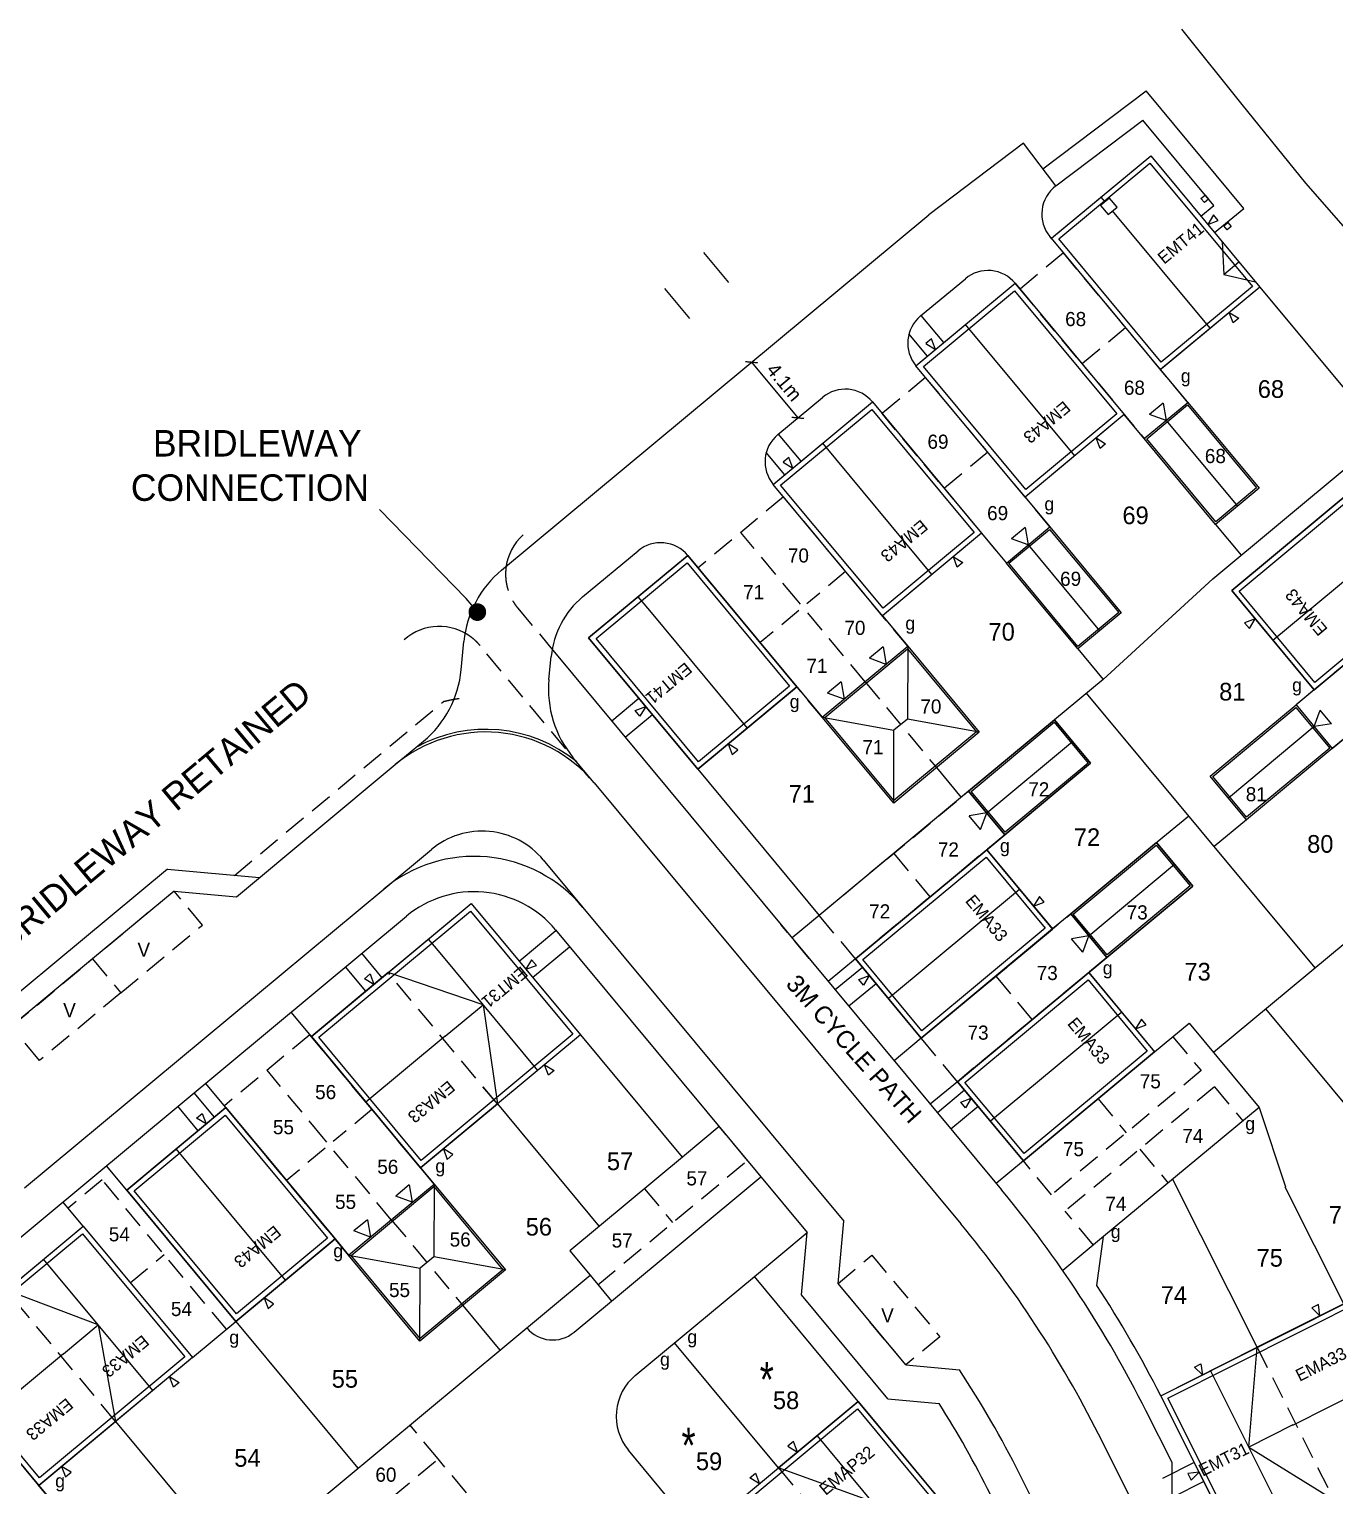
# Model space of a CAD drawing. Header units: millimetres. Extents: x 417385519 to 419804394, y 187233028 to 187812599.
# Drawn here: x 419588950 to 419662866, y 187616652 to 187699106 of the extents above; entities that cross this region are included whole.
import ezdxf
from ezdxf.enums import TextEntityAlignment as Align

# ---------------------------------------------------------------- set-up
doc = ezdxf.new("R2010")
doc.units = ezdxf.units.MM
doc.header["$LTSCALE"] = 100
doc.linetypes.add('DASHED', pattern=[19.05, 12.7, -6.35])
for name, color, linetype in [('0 Porch Detail', 7, 'Continuous'), ('CB-E-CHANNEL', 3, 'Continuous'), ('CB-E-FOOTPATH', 1, 'Continuous'), ('CB-E-VERGE', 6, 'DASHED'), ('CB-H-CHIMNEY', 1, 'Continuous'), ('CB-H-DOORFRONT', 1, 'Continuous'), ('CB-H-DOORREAR', 4, 'Continuous'), ('CB-H-EXTWALL', 3, 'Continuous'), ('CB-H-EXTWALL2', 7, 'Continuous'), ('CB-H-GARAGE-DOOR', 4, 'Continuous'), ('CB-H-PARTY CENTRE', 1, 'DASHED'), ('CB-H-ROOF', 1, 'Continuous'), ('CB-P-AFFORDABLE', 10, 'Continuous'), ('CB-P-DIMENSION', 4, 'Continuous'), ('CB-P-DRIVE', 7, 'Continuous'), ('CB-P-FENCE', 2, 'Continuous'), ('CB-P-FOOTPATH', 1, 'Continuous'), ('CB-P-GATES', 6, 'Continuous'), ('CB-P-HOUSE-REF', 7, 'Continuous'), ('CB-P-MULTILEADER', 7, 'Continuous'), ('CB-P-PARKING', 1, 'DASHED'), ('CB-P-PARKING-NO', 1, 'Continuous'), ('CB-P-PLOT-NO', 4, 'Continuous'), ('H-House-Outline', 7, 'Continuous')]:
    doc.layers.add(name, color=color, linetype=linetype)
doc.styles.add('CB-P-HOUSE-REF', font='')
doc.styles.add('Cooper Baillie', font='')
doc.styles.add('SIMON COOPER SWISS LIGHT CONDENSED', font='')
doc.styles.get('CB-P-HOUSE-REF').set_extended_font_data('Gill Sans')
doc.styles.get('Cooper Baillie').set_extended_font_data('Gill Sans')
doc.styles.get('SIMON COOPER SWISS LIGHT CONDENSED').set_extended_font_data('Swis721 LtCn BT')
doc.dimstyles.new('CB Dimensions', dxfattribs={"dimtxt": 800, "dimasz": 500, "dimexe": 1.25, "dimexo": 0.625, "dimgap": 300, "dimtad": 1, "dimdec": 1, "dimlfac": 0.001, "dimdsep": 46, "dimtxsty": 'Cooper Baillie', "dimblk": 'ARCHTICK', "dimcen": 0, "dimse1": 1, "dimse2": 1, "dimclrd": 256, "dimclre": 256, "dimclrt": 256, "dimadec": 0, "dimazin": 0, "dimtfac": 1, "dimtdec": 1, "dimtmove": 0, "dimatfit": 3, "dimldrblk": 'ARCHTICK', "dimfxl": 1, "dimlwd": -1, "dimarcsym": 0})

# ---------------------------------------------------------------- blocks, each defined once
blk = doc.blocks.new('*U265')
at = {"layer": 'CB-H-EXTWALL2'}
for p, q in [((0, 7817), (6290, 7817)), ((0, 1500), (0, 7817)), ((6290, 7817), (6290, 1500)), ((6290, 1500), (0, 1500))]:
    blk.add_line(p, q, dxfattribs=at)
at = {"layer": 'CB-H-GARAGE-DOOR'}
for p, q in [((1102, 634), (1602, 1500)), ((1602, 1500), (2102, 634)), ((4188, 634), (4688, 1500)), ((4688, 1500), (5187, 634)), ((1102, 634), (2102, 634)), ((4188, 634), (5187, 634))]:
    blk.add_line(p, q, dxfattribs=at)
at = {"layer": 'CB-H-ROOF'}
for p, q in [((0, 7817), (2650, 4658)), ((6290, 7817), (3640, 4658)), ((0, 1500), (2650, 4658)), ((2650, 4658), (3640, 4658)), ((6290, 1500), (3640, 4658))]:
    blk.add_line(p, q, dxfattribs=at)
at = {"layer": 'CB-P-PARKING'}
for p, q in [((3145, 1500), (3145, 7817)), ((0, 1500), (0, -4500)), ((3145, 1500), (3145, -4500)), ((6290, 1500), (6290, -4500)), ((0, -4000), (2852, -4000)), ((3438, -4000), (6290, -4000)), ((0, -4500), (0, -9500)), ((3145, -4500), (3145, -9500)), ((6290, -4500), (6290, -9500)), ((0, -9500), (6290, -9500))]:
    blk.add_line(p, q, dxfattribs=at)
blk = doc.blocks.new('_ArchTick')
at = {"color": 0, "linetype": 'ByBlock', "const_width": 0.15}
blk.add_lwpolyline([(-0.5, -0.5), (0.5, 0.5)], dxfattribs=at)
blk = doc.blocks.new('*D17')
at = {"layer": 'CB-P-DIMENSION', "transparency": 16777216}
blk.add_line((419629849, 187680253), (419632470, 187677101), dxfattribs=at)
at = {"layer": 'DEFPOINTS', "color": 0, "transparency": 16777216}
for p in [(419629849, 187680253), (419632470, 187677101), (419632470, 187677101)]:
    blk.add_point(p, dxfattribs=at)
at = {"layer": 'CB-P-DIMENSION', "transparency": 16777216, "xscale": 500, "yscale": 500, "zscale": 500}
for p, rotation in [((419629849, 187680253), 129.7425147593667), ((419632470, 187677101), 309.7425147593667)]:
    blk.add_blockref('_ArchTick', p, dxfattribs=dict(at, rotation=rotation))
at = {"layer": 'CB-P-DIMENSION', "transparency": 16777216, "insert": (419631704, 187679130), "char_height": 800, "attachment_point": 5, "rotation": 309.74251, "style": 'Cooper Baillie'}
blk.add_mtext('4.1m', dxfattribs=at)
blk = doc.blocks.new('*U257')
at = {"layer": 'CB-H-EXTWALL2'}
for p, q in [((0, 7817), (3204, 7817)), ((0, 1500), (0, 7817)), ((3204, 7817), (3204, 1500)), ((3204, 1500), (0, 1500))]:
    blk.add_line(p, q, dxfattribs=at)
at = {"layer": 'CB-H-GARAGE-DOOR'}
for p, q in [((1102, 634), (1602, 1500)), ((1602, 1500), (2102, 634)), ((1102, 634), (2102, 634))]:
    blk.add_line(p, q, dxfattribs=at)
at = {"layer": 'CB-H-ROOF'}
blk.add_line((1602, 1500), (1602, 7817), dxfattribs=at)
at = {"layer": 'CB-P-PARKING'}
for p, q in [((0, 1500), (0, -4500)), ((3204, -4500), (3204, 1500)), ((0, -4000), (3204, -4000)), ((0, -4500), (0, -9500)), ((3204, -4500), (3204, -9500)), ((0, -9500), (3204, -9500))]:
    blk.add_line(p, q, dxfattribs=at)
blk = doc.blocks.new('_Dot')
at = {"color": 0, "linetype": 'ByBlock', "lineweight": -2}
blk.add_line((-0.5, 0), (-1, 0), dxfattribs=at)
at = {"color": 0, "linetype": 'ByBlock', "const_width": 0.5}
blk.add_lwpolyline([(-0.25, 0, 1), (0.25, 0, 1)], format="xyb", close=True, dxfattribs=at)
blk = doc.blocks.new('*U238')
at = {"layer": 'CB-H-DOORFRONT', "flags": 128}
blk.add_lwpolyline([(7903, 5262), (7903, 4847), (7303, 5055)], close=True, dxfattribs=at)
at = {"layer": 'CB-H-DOORREAR', "flags": 128}
blk.add_lwpolyline([(5264, 10265), (4848, 10265), (5056, 9665)], close=True, dxfattribs=at)
at = {"layer": 'CB-H-EXTWALL'}
for points in [[(176, 9665), (0, 9665), (0, 0), (176, 0)], [(176, 0), (7303, 0), (7303, 9665), (176, 9665)]]:
    blk.add_lwpolyline(points, dxfattribs=at)
at = {"layer": 'CB-H-ROOF'}
for p, q in [((3652, 9665), (3652, 1018)), ((3652, 1018), (3652, 352)), ((3652, 352), (3652, 0))]:
    blk.add_line(p, q, dxfattribs=at)
at = {"layer": 'CB-P-HOUSE-REF', "style": 'CB-P-HOUSE-REF'}
blk.add_attdef('EMT41', text='', height=700, dxfattribs=at).set_placement((5452, 4884), align=Align.MIDDLE_CENTER)
blk = doc.blocks.new('*U239')
at = {"layer": '0 Porch Detail'}
for points in [[(8248, 5689), (8248, 5989), (7948, 5989), (7948, 5689)], [(8248, 3676), (8248, 3976), (7948, 3976), (7948, 3676)]]:
    blk.add_lwpolyline(points, close=True, dxfattribs=at)
at = {"layer": 'CB-H-CHIMNEY'}
blk.add_lwpolyline([(3319, 1018), (3984, 1018), (3984, 352), (3319, 352)], close=True, dxfattribs=at)
at = {"layer": 'CB-H-DOORFRONT', "flags": 128}
blk.add_lwpolyline([(7903, 5262), (7903, 4847), (7303, 5055)], close=True, dxfattribs=at)
at = {"layer": 'CB-H-DOORREAR', "flags": 128}
blk.add_lwpolyline([(5264, 10265), (4848, 10265), (5056, 9665)], close=True, dxfattribs=at)
at = {"layer": 'CB-H-EXTWALL'}
for points in [[(176, 9665), (0, 9665), (0, 0), (176, 0)], [(176, 0), (7303, 0), (7303, 9665), (176, 9665)]]:
    blk.add_lwpolyline(points, dxfattribs=at)
at = {"layer": 'CB-H-ROOF'}
for p, q in [((3652, 9665), (3652, 1018)), ((6187, 7808, 0), (7303, 9273)), ((7303, 6342), (6187, 7808, 0)), ((6187, 7808, 0), (7303, 7808)), ((3652, 352), (3652, 0))]:
    blk.add_line(p, q, dxfattribs=at)
at = {"layer": 'CB-P-HOUSE-REF', "style": 'CB-P-HOUSE-REF'}
blk.add_attdef('EMT41', text='', height=700, dxfattribs=at).set_placement((5452, 4884), align=Align.MIDDLE_CENTER)
blk = doc.blocks.new('*U200')
at = {"layer": 'CB-H-DOORFRONT', "flags": 128}
blk.add_lwpolyline([(1431, -600), (1015, -600), (1223, 0)], close=True, dxfattribs=at)
at = {"layer": 'CB-H-DOORREAR', "flags": 128}
blk.add_lwpolyline([(4359, 10265), (3943, 10265), (4151, 9665)], close=True, dxfattribs=at)
at = {"layer": 'CB-H-EXTWALL'}
for points in [[(176, 9665), (0, 9665), (0, 0), (176, 0)], [(5658, 9665), (176, 9665)], [(5658, 0), (5834, 0), (5834, 9665), (5658, 9665)], [(176, 0), (5658, 0)]]:
    blk.add_lwpolyline(points, dxfattribs=at)
at = {"layer": 'CB-H-ROOF'}
blk.add_line((2917, 9665), (2917, 0), dxfattribs=at)
at = {"layer": 'CB-P-HOUSE-REF', "style": 'CB-P-HOUSE-REF'}
blk.add_attdef('EMA33', text='', height=700, dxfattribs=at).set_placement((2972, 7192), align=Align.MIDDLE_CENTER)
blk = doc.blocks.new('*U213')
at = {"layer": 'CB-H-DOORFRONT', "flags": 128}
blk.add_lwpolyline([(1429, -600), (1013, -600), (1221, 0)], close=True, dxfattribs=at)
at = {"layer": 'CB-H-DOORREAR', "flags": 128}
blk.add_lwpolyline([(1782, 10265), (1367, 10265), (1574, 9665)], close=True, dxfattribs=at)
at = {"layer": 'CB-H-EXTWALL'}
for points in [[(5882, 9665), (176, 9665)], [(5882, 0), (6058, 0), (6058, 9665), (5882, 9665)], [(176, 0), (5882, 0)]]:
    blk.add_lwpolyline(points, dxfattribs=at)
at = {"layer": 'CB-H-PARTY CENTRE'}
blk.add_line((176, 9665), (176, 0), dxfattribs=at)
at = {"layer": 'CB-H-ROOF'}
blk.add_line((3029, 9665), (3029, 0), dxfattribs=at)
at = {"layer": 'CB-P-HOUSE-REF', "color": 1, "style": 'CB-P-HOUSE-REF'}
blk.add_attdef('EMAP32', text='', height=700, dxfattribs=at).set_placement((3066, 7077), align=Align.MIDDLE_CENTER)
blk = doc.blocks.new('*U198')
at = {"layer": 'CB-H-DOORFRONT', "flags": 128}
blk.add_lwpolyline([(1431, -600), (1015, -600), (1223, 0)], close=True, dxfattribs=at)
at = {"layer": 'CB-H-DOORREAR', "flags": 128}
blk.add_lwpolyline([(4359, 10265), (3943, 10265), (4151, 9665)], close=True, dxfattribs=at)
at = {"layer": 'CB-H-EXTWALL'}
for points in [[(5658, 9665), (176, 9665)], [(176, 0), (5658, 0)]]:
    blk.add_lwpolyline(points, dxfattribs=at)
at = {"layer": 'CB-H-PARTY CENTRE'}
for p, q in [((176, 9665), (176, 0)), ((5658, 9665), (5658, 0))]:
    blk.add_line(p, q, dxfattribs=at)
at = {"layer": 'CB-H-ROOF'}
blk.add_line((0, 4832), (5834, 4832), dxfattribs=at)
at = {"layer": 'CB-P-HOUSE-REF', "style": 'CB-P-HOUSE-REF'}
blk.add_attdef('EMA33', text='', height=700, dxfattribs=at).set_placement((2972, 7192), align=Align.MIDDLE_CENTER)
blk = doc.blocks.new('*U249')
at = {"layer": 'CB-H-DOORFRONT', "flags": 128}
blk.add_lwpolyline([(600, 5044), (600, 4628), (0, 4836)], close=True, dxfattribs=at)
at = {"layer": 'CB-H-DOORREAR', "flags": 128}
blk.add_lwpolyline([(-2431, 10265), (-2847, 10265), (-2639, 9665)], close=True, dxfattribs=at)
at = {"layer": 'CB-H-EXTWALL'}
blk.add_lwpolyline([(-6114, 0), (0, 0), (0, 9665), (-6114, 9665)], dxfattribs=at)
at = {"layer": 'CB-H-PARTY CENTRE'}
blk.add_line((-6114, 9665), (-6114, 0), dxfattribs=at)
at = {"layer": 'CB-H-ROOF'}
for p, q in [((-3145, 9665), (-3145, 1018)), ((-3145, 1018), (-3145, 352)), ((-3145, 352), (-3145, 0))]:
    blk.add_line(p, q, dxfattribs=at)
at = {"layer": 'CB-P-HOUSE-REF', "style": 'CB-P-HOUSE-REF'}
blk.add_attdef('EMT31', text='', height=700, dxfattribs=at).set_placement((-1572, 4853), align=Align.MIDDLE_CENTER)
blk = doc.blocks.new('*U202')
at = {"layer": 'CB-H-DOORFRONT', "flags": 128}
blk.add_lwpolyline([(1656, -600), (1241, -600), (1448, 0)], close=True, dxfattribs=at)
at = {"layer": 'CB-H-DOORREAR', "flags": 128}
blk.add_lwpolyline([(5435, 10265), (5019, 10265), (5227, 9665)], close=True, dxfattribs=at)
at = {"layer": 'CB-H-EXTWALL'}
for points in [[(176, 9665), (0, 9665), (0, 0), (176, 0)], [(176, 0), (7303, 0), (7303, 9665), (176, 9665)]]:
    blk.add_lwpolyline(points, dxfattribs=at)
at = {"layer": 'CB-H-ROOF'}
blk.add_line((3652, 9665), (3652, 0), dxfattribs=at)
at = {"layer": 'CB-P-HOUSE-REF', "style": 'CB-P-HOUSE-REF'}
blk.add_attdef('EMA43', text='', height=700, dxfattribs=at).set_placement((3659, 7205), align=Align.MIDDLE_CENTER)
blk = doc.blocks.new('*U212')
at = {"layer": 'CB-H-DOORFRONT', "flags": 128}
blk.add_lwpolyline([(1429, -600), (1013, -600), (1221, 0)], close=True, dxfattribs=at)
at = {"layer": 'CB-H-DOORREAR', "flags": 128}
blk.add_lwpolyline([(1782, 10265), (1367, 10265), (1574, 9665)], close=True, dxfattribs=at)
at = {"layer": 'CB-H-EXTWALL'}
for points in [[(5882, 9665), (176, 9665)], [(5882, 0), (6058, 0), (6058, 9665), (5882, 9665)], [(176, 0), (5882, 0)]]:
    blk.add_lwpolyline(points, dxfattribs=at)
at = {"layer": 'CB-H-PARTY CENTRE'}
blk.add_line((176, 9665), (176, 0), dxfattribs=at)
at = {"layer": 'CB-H-ROOF'}
blk.add_line((0, 4832), (6058, 4832), dxfattribs=at)
at = {"layer": 'CB-P-HOUSE-REF', "color": 1, "style": 'CB-P-HOUSE-REF'}
blk.add_attdef('EMAP32', text='', height=700, dxfattribs=at).set_placement((3066, 7077), align=Align.MIDDLE_CENTER)
blk = doc.blocks.new('*U197')
at = {"layer": 'CB-H-DOORFRONT', "flags": 128}
blk.add_lwpolyline([(1431, -600), (1015, -600), (1223, 0)], close=True, dxfattribs=at)
at = {"layer": 'CB-H-DOORREAR', "flags": 128}
blk.add_lwpolyline([(4359, 10265), (3943, 10265), (4151, 9665)], close=True, dxfattribs=at)
at = {"layer": 'CB-H-EXTWALL'}
for points in [[(5658, 9665), (176, 9665)], [(5658, 0), (5834, 0), (5834, 9665), (5658, 9665)], [(176, 0), (5658, 0)]]:
    blk.add_lwpolyline(points, dxfattribs=at)
at = {"layer": 'CB-H-PARTY CENTRE'}
blk.add_line((176, 9665), (176, 0), dxfattribs=at)
at = {"layer": 'CB-H-ROOF'}
blk.add_line((0, 4832), (5834, 4832), dxfattribs=at)
at = {"layer": 'CB-P-HOUSE-REF', "style": 'CB-P-HOUSE-REF'}
blk.add_attdef('EMA33', text='', height=700, dxfattribs=at).set_placement((2972, 7192), align=Align.MIDDLE_CENTER)
blk = doc.blocks.new('*U199')
at = {"layer": 'CB-H-DOORFRONT', "flags": 128}
blk.add_lwpolyline([(1431, -600), (1015, -600), (1223, 0)], close=True, dxfattribs=at)
at = {"layer": 'CB-H-DOORREAR', "flags": 128}
blk.add_lwpolyline([(4359, 10265), (3943, 10265), (4151, 9665)], close=True, dxfattribs=at)
at = {"layer": 'CB-H-EXTWALL'}
for points in [[(5658, 9665), (176, 9665)], [(5658, 0), (5834, 0), (5834, 9665), (5658, 9665)], [(176, 0), (5658, 0)]]:
    blk.add_lwpolyline(points, dxfattribs=at)
at = {"layer": 'CB-H-PARTY CENTRE'}
blk.add_line((176, 9665), (176, 0), dxfattribs=at)
at = {"layer": 'CB-H-ROOF'}
blk.add_line((2917, 9665), (2917, 0), dxfattribs=at)
at = {"layer": 'CB-P-HOUSE-REF', "style": 'CB-P-HOUSE-REF'}
blk.add_attdef('EMA33', text='', height=700, dxfattribs=at).set_placement((2972, 7192), align=Align.MIDDLE_CENTER)

msp = doc.modelspace()

# ---------------------------------------------------------------- linework, layer by layer
at = {"layer": 'CB-E-CHANNEL'}
for p, q in [((419600679.45, 187649994.91), (419609675.25, 187657474.66)), ((419620941.35, 187656437.99), (419641690.37, 187631483.36)), ((419588694.62, 187633527.31), (419609027.32, 187650433.34)), ((419597158.79, 187650318.88, 0), (419592545.24, 187646482.85, 0)), ((419597158.79, 187650318.88, 0), (419600679.45, 187649994.91, 0)), ((419620293.43, 187649396.65), (419635063.4, 187631632.96)), ((419592545.24, 187646482.85, 0), (419587931.68, 187642646.82, 0)), ((419634739.43, 187628112.21, 0), (419635063.4, 187631632.96, 0)), ((419638575.46, 187623498.66, 0), (419634739.43, 187628112.21, 0)), ((419638575.46, 187623498.66), (419641608.42, 187623219.57)), ((419651864.53, 187614836.28), (419649483.39, 187619577.02)), ((419649640.65, 187608124.02), (419645015.32, 187617332.84))]:
    msp.add_line(p, q, dxfattribs=at)
for centre, radius, start, end in [((419614789.96, 187651323.26), 8000, 39.7425148, 129.7425148), ((419614142.03, 187644281.94), 8000, 39.7425148, 129.7425148), ((419593632.54, 187591524.7), 62500, 26.6690972, 39.7425148), ((419593632.54, 187591524.7), 57500, 26.6690972, 33.4504125)]:
    msp.add_arc(centre, radius, start, end, dxfattribs=at)
at = {"layer": 'CB-E-FOOTPATH'}
for p, q in [((419657623.17, 187694841.73), (419654210.49, 187699105.95)), ((419661230.78, 187690387.87), (419657623.17, 187694841.73)), ((419661230.78, 187690387.87), (419657623.17, 187694841.73)), ((419670813.62, 187679400.12), (419661230.78, 187690387.87)), ((419670813.62, 187679400.12), (419661230.78, 187690387.87)), ((419627129.32, 187686460.28), (419628543.41, 187684759.56)), ((419624920.51, 187684424.44), (419626324.83, 187682735.48)), ((419618316.51, 187664287.2), (419643997.15, 187633401.38))]:
    msp.add_line(p, q, dxfattribs=at)
at = {"layer": 'CB-E-FOOTPATH', "linetype": 'DASHED'}
for p, q in [((419616613.97, 187666334.83), (419618316.51, 187664287.2)), ((419619331.81, 187658373.76), (419614475.01, 187664214.98))]:
    msp.add_line(p, q, dxfattribs=at)
at = {"layer": 'CB-E-FOOTPATH'}
for centre, radius, start, end in [((419618920.74, 187668252.84), 3000, 131.8845815, 173.6716265), ((419612168.23, 187662296.96), 3000, 52.4534279, 131.3735101), ((419593632.54, 187591524.7), 65500, 26.6690972, 39.7425148)]:
    msp.add_arc(centre, radius, start, end, dxfattribs=at)
at = {"layer": 'CB-E-FOOTPATH', "linetype": 'DASHED'}
for centre, start, end in [((419618920.74, 187668252.84), 173.6716265, 219.7425148), ((419612168.23, 187662296.96), 39.7425148, 52.4534279)]:
    msp.add_arc(centre, 3000, start, end, dxfattribs=at)
at = {"layer": 'CB-E-VERGE'}
msp.add_line((419600576.09, 187651209.5), (419612387.58, 187661030.4), dxfattribs=at)
msp.add_arc((419614789.96, 187651323.26), 10000, 98.6096508, 103.900582, dxfattribs=at)
at = {"layer": 'CB-H-ROOF'}
for p, q in [((419614647.86, 187643882.77, 0), (419609275.51, 187645700.57, 0)), ((419612500.64, 187642097.42, 0), (419614647.86, 187643882.77, 0)), ((419614647.86, 187643882.77, 0), (419615454.72, 187638268.9, 0)), ((419592859.5, 187625766.39, 0), (419587662.56, 187627730.04, 0)), ((419590887.68, 187624126.89, 0), (419592859.5, 187625766.39, 0)), ((419592859.5, 187625766.39, 0), (419593841.76, 187620298.38, 0)), ((419657988.14, 187618844.36), (419658472.05, 187624495.24)), ((419660483.55, 187620097.74), (419657988.14, 187618844.36)), ((419657988.14, 187618844.36), (419662810.06, 187615858.46)), ((419636645.76, 187615776.53, 0), (419631362.41, 187617668.33, 0))]:
    msp.add_line(p, q, dxfattribs=at)
at = {"layer": 'CB-P-DRIVE'}
for p, q in [((419645238.8, 187692650.91), (419639873.16, 187688588.46)), ((419647068.02, 187690234.89), (419645238.8, 187692650.91)), ((419615698.03, 187668487.55), (419639873.16, 187688588.46)), ((419646849.95, 187687237.35), (419646737.43, 187687361.68)), ((419639409, 187682870.4), (419641948.38, 187684981.82)), ((419645315.89, 187684059.98), (419644764.9, 187684722.64)), ((419631330.28, 187676153.19), (419633869.66, 187678264.6)), ((419620283.83, 187666968.39), (419623418.07, 187669574.42)), ((419626234.6, 187669315.25), (419626234.6, 187669315.25)), ((419613407.93, 187662843.35), (419613561.38, 187664445.91)), ((419618378.2, 187662293.99), (419618503.28, 187663600.36)), ((419609675.25, 187657474.66), (419611271.28, 187658801.71)), ((419620941.37, 187656437.97), (419619737.32, 187657886.05)), ((419633676.51, 187648942.13), (419632138.66, 187647663.45)), ((419635724.95, 187646478.49), (419634187.1, 187645199.81)), ((419604925.31, 187642083.51, 0), (419603775.89, 187643465.9)), ((419639454.69, 187641992.77), (419637916.84, 187640714.1)), ((419641503.13, 187639529.14), (419639965.28, 187638250.46)), ((419600088.77, 187638062.07, 0), (419598939.35, 187639444.46)), ((419628009.07, 187636988.9, 0), (419626042.73, 187635353.95, 0)), ((419594473.31, 187633392.98, 0), (419593323.89, 187634775.37)), ((419645232.88, 187635043.42), (419643695.02, 187633764.74)), ((419621916.44, 187627111.15, 0), (419630374.62, 187634143.88, 0)), ((419592012.75, 187631347.1, 0), (419590863.33, 187632729.49)), ((419630003.51, 187628503.19, 0), (419632995.91, 187630991.29)), ((419649776.91, 187630758.45), (419647466.01, 187628837)), ((419620701.7, 187628572.11, 0), (419621916.44, 187627111.15, 0)), ((419619797.16, 187625349.03, 0), (419621916.44, 187627111.15, 0)), ((419617121.45, 187625595.25, 0), (419617121.45, 187625595.25, 0))]:
    msp.add_line(p, q, dxfattribs=at)
for centre, radius, start, end in [((419648275.28, 187688640.36), 2000, 127.1302118, 219.7425148), ((419643227.05, 187683443.97), 2000, 39.7425148, 129.7425148), ((419640687.68, 187681332.55), 2000, 129.7425148, 219.7425148), ((419635148.33, 187676726.75), 2000, 39.7425148, 129.7425148), ((419632608.96, 187674615.34), 2000, 129.7425148, 219.7425148), ((419624696.75, 187668036.57), 2000, 39.7425148, 129.7425148), ((419619534.06, 187663874), 6000, 129.7425148, 174.5303581), ((419623480.52, 187663123.76), 5000, 129.7425148, 174.5303581), ((419607435.25, 187663415.26), 6000, 309.7425148, 354.5303581), ((419624350.88, 187661722.08), 6000, 174.5303581, 219.7425148)]:
    msp.add_arc(centre, radius, start, end, dxfattribs=at)
at = {"layer": 'CB-P-DRIVE', "extrusion": (-2.72498e-07, -2.26574e-07, 1)}
msp.add_arc((419618582.41, 187626809.99, -156.86), 1900, 219.7425148, 309.7425148, dxfattribs=at)
at = {"layer": 'CB-P-FENCE'}
for p, q in [((419658618.14, 187684505.84), (419664048.07, 187677975.32)), ((419654611.49, 187677891.69), (419653003.06, 187679837.07)), ((419652147.85, 187675843.25), (419650944.06, 187677291.05)), ((419655951.8, 187667992.23), (419663724.1, 187674454.66)), ((419645329, 187672622.24), (419646733.57, 187670933)), ((419656114.64, 187671072.44), (419657562.33, 187669331.33)), ((419642865.38, 187670573.87), (419644269.97, 187668884.59)), ((419649743.6, 187662301.43), (419655951.8, 187667992.23)), ((419637250.3, 187665905.04), (419638688.38, 187664175.44)), ((419648308.63, 187664027.26), (419649743.6, 187662301.43)), ((419632414.76, 187661882.44), (419633851.84, 187660154)), ((419649743.6, 187662301.43), (419646991.99, 187660013.55)), ((419661750.19, 187645969.78), (419648813.75, 187661528.29)), ((419661695.64, 187661709.76), (419660669.12, 187660856.25)), ((419663744.08, 187659246.13), (419662717.56, 187658392.61)), ((419626799.26, 187657213.32), (419633676.51, 187648942.13)), ((419640308.81, 187657307.42), (419641710.24, 187655621.94)), ((419642134.69, 187655974.85), (419633676.51, 187648942.13)), ((419652810.54, 187653097.76), (419654591.93, 187654578.94)), ((419657860.26, 187654353.91), (419656038.5, 187652839.17)), ((419643156.62, 187652657.7), (419644183.13, 187653511.22)), ((419666550.17, 187649960.82), (419655993.84, 187641183.55)), ((419647912.87, 187649025.5), (419646886.36, 187648171.98)), ((419648934.8, 187645708.34), (419649961.31, 187646561.86)), ((419664560.03, 187636916.81), (419658961.03, 187643650.67)), ((419652664.54, 187641222.63), (419654613.77, 187642843.35)), ((419654613.77, 187642843.35), (419658577.66, 187638076.01)), ((419620155.73, 187642177.66, 0), (419625916.63, 187635249.1, 0)), ((419615454.72, 187638268.9, 0), (419621215.61, 187631340.34, 0)), ((419658577.66, 187638076.01), (419649776.91, 187630758.45)), ((419658577.66, 187638076.01), (419660075.49, 187633570.66)), ((419611104.52, 187634651.85, 0), (419611871.73, 187633729.13, 0)), ((419626042.73, 187635353.95, 0), (419619550.89, 187629956.18, 0)), ((419658472.05, 187624495.24), (419653683.78, 187634028.44)), ((419663370.16, 187626955.42), (419660053.15, 187633559.44)), ((419606267.98, 187630630.41, 0), (419607035.19, 187629707.7, 0)), ((419649388, 187627998.7), (419649776.91, 187630758.45)), ((419619550.89, 187629956.18, 0), (419620701.7, 187628572.11, 0)), ((419601128.83, 187612297.86, 0), (419620701.7, 187628572.11, 0)), ((419623264.26, 187622899.71, 0), (419630003.51, 187628503.19, 0)), ((419635885.42, 187621429.08, 0), (419630003.51, 187628503.19, 0)), ((419613492.16, 187626861.11, 0), (419615597.95, 187624328.5, 0)), ((419598191.96, 187623915.43, 0), (419600652.52, 187625961.32, 0)), ((419600652.52, 187625961.32, 0), (419607564.22, 187617648.69, 0)), ((419631362.41, 187617668.33, 0), (419625480.5, 187624742.44, 0)), ((419593841.76, 187620298.38, 0), (419598024.87, 187615267.4, 0)), ((419626839.4, 187613907.58), (419622875.5, 187618674.92, 0)), ((419589491.57, 187616681.32, 0), (419590258.77, 187615758.61, 0))]:
    msp.add_line(p, q, dxfattribs=at)
for centre, radius, start, end in [((419593298.42, 187591319.47), 67017.96, 27.0059253, 33.1822889), ((419625182.28, 187620592.94, 0), 3000, 129.7425148, 219.7425149)]:
    msp.add_arc(centre, radius, start, end, dxfattribs=at)
at = {"layer": 'CB-P-FOOTPATH'}
for p, q in [((419646343.67, 187691191.61), (419652177.09, 187695608.23, 0)), ((419657703.87, 187688961.23, 0), (419652177.09, 187695608.23, 0)), ((419647068.02, 187690234.89), (419651987.38, 187693959.45, 0)), ((419656013.95, 187689116.74, 0), (419651987.38, 187693959.45, 0)), ((419655287.32, 187688512.56), (419656013.95, 187689116.74)), ((419656054.52, 187687589.85), (419657703.87, 187688961.23)), ((419640724.53, 187681363.3), (419639445.91, 187682901.09)), ((419639801.82, 187680596.1), (419638756.62, 187681853.15)), ((419632645.82, 187674646.09), (419631367.19, 187676183.88)), ((419631723.11, 187673878.89), (419630677.9, 187675135.94)), ((419623468.06, 187661219.73), (419621930.2, 187659941.05)), ((419624235.26, 187660297.02), (419622697.41, 187659018.34)), ((419609027.32, 187650433.34), (419611718.56, 187652671.03)), ((419618055.75, 187652087.88), (419620293.43, 187649396.65)), ((419596773.78, 187651559.38, 0), (419586782.28, 187643251.74, 0)), ((419596773.78, 187651559.38, 0), (419601984.36, 187651079.91, 0)), ((419533333.24, 187584894.94), (419610306, 187648895.49)), ((419616682.53, 187646354.85, 0), (419618774.97, 187648094.65, 0)), ((419618755.58, 187648117.97), (419632995.91, 187630991.29)), ((419617449.73, 187645432.14, 0), (419619542.18, 187647171.94, 0)), ((419608931.99, 187645414.94, 0), (419607782.57, 187646797.34, 0)), ((419608009.28, 187644647.74, 0), (419606859.86, 187646030.13, 0)), ((419636123.13, 187645999.61), (419634585.28, 187644720.93)), ((419636890.34, 187645076.9), (419635352.49, 187643798.22)), ((419599436.34, 187637519.59, 0), (419598286.92, 187638901.99, 0)), ((419641901.31, 187639050.25), (419640363.46, 187637771.58)), ((419598513.63, 187636752.38, 0), (419597364.21, 187638134.78, 0)), ((419642668.52, 187638127.54), (419641130.67, 187636848.87)), ((419632671.94, 187627470.63, 0), (419632995.91, 187630991.29, 0)), ((419637567.35, 187621582.98, 0), (419632671.94, 187627470.63, 0)), ((419637567.25, 187621582.98), (419640458.53, 187621316.93)), ((419653647.7, 187617970.02), (419652164.23, 187620923.53)), ((419654908.42, 187617968.94), (419653112.68, 187617066.99)), ((419653651.76, 187615733.95), (419653647.7, 187617970.02)), ((419655447.02, 187616896.6), (419653651.29, 187615994.65))]:
    msp.add_line(p, q, dxfattribs=at)
for centre, radius, start, end in [((419614789.96, 187651323.26), 8150, 50.7521469, 118.7328826), ((419614595.58, 187649210.86), 4500, 39.7425148, 129.7425148), ((419614142.03, 187644281.94), 6000, 39.7425148, 129.7425148), ((419593632.54, 187591524.7), 55500, 26.3540836, 32.465857)]:
    msp.add_arc(centre, radius, start, end, dxfattribs=at)
at = {"layer": 'CB-P-MULTILEADER', "linetype": 'ByBlock', "lineweight": -2}
msp.add_lwpolyline([(419613687.6, 187666881.63), (419608784.23, 187671922.02)], dxfattribs=at)
at = {"layer": 'CB-P-PARKING'}
for p, q in [((419633102.78, 187646503.91), (419631504.44, 187648426.23)), ((419653691.05, 187642076.14), (419655289.4, 187640153.83)), ((419655289.4, 187640153.83), (419646831.22, 187633121.1)), ((419656056.61, 187639231.12), (419647598.43, 187632198.39)), ((419656056.61, 187639231.12), (419657654.95, 187637308.81)), ((419649461.97, 187638559.78), (419651060.31, 187636637.47)), ((419629607.41, 187635066.59, 0), (419628009.07, 187636988.9, 0)), ((419651827.52, 187635714.76), (419653425.86, 187633792.44)), ((419621149.23, 187628033.87, 0), (419629607.41, 187635066.59, 0)), ((419646831.22, 187633121.1), (419645232.88, 187635043.42)), ((419593081.55, 187633971.96, 0), (419591159.23, 187632373.61, 0)), ((419600114.27, 187625513.78, 0), (419593081.55, 187633971.96, 0)), ((419623779.98, 187633472.54, 0), (419625378.32, 187631550.23, 0)), ((419649196.77, 187630276.08), (419647598.43, 187632198.39)), ((419594675.6, 187628144.52, 0), (419596597.91, 187629742.87, 0)), ((419612108.07, 187618175.48, 0), (419610509.72, 187620097.79, 0)), ((419603649.89, 187611142.75, 0), (419612108.07, 187618175.48, 0)), ((419613706.42, 187616253.16, 0), (419612108.07, 187618175.48, 0))]:
    msp.add_line(p, q, dxfattribs=at)
at = {"layer": 'CB-P-PARKING', "elevation": 0}
for points in [[(419597158.79, 187650318.88), (419592545.24, 187646482.85), (419594143.58, 187644560.54), (419598757.13, 187648396.57)], [(419587931.68, 187642646.82), (419592545.24, 187646482.85), (419594143.58, 187644560.54), (419589530.03, 187640724.51)], [(419638575.46, 187623498.66), (419634739.43, 187628112.21), (419636661.74, 187629710.56), (419640497.77, 187625097.01)]]:
    msp.add_lwpolyline(points, close=True, dxfattribs=at)
at = {"layer": 'H-House-Outline'}
for p, q in [((419646823.86, 187687268.73, 0), (419652439.32, 187691937.82, 0)), ((419647246.34, 187687229.86, 0), (419652400.43, 187691515.33, 0)), ((419652400.43, 187691515.33, 0), (419658195.67, 187684544.72, 0)), ((419652439.32, 187691937.82, 0), (419658618.14, 187684505.84, 0)), ((419653003.06, 187679837.07, 0), (419646823.86, 187687268.73, 0)), ((419653041.94, 187680259.55, 0), (419647246.34, 187687229.86, 0)), ((419639149.83, 187680053.88), (419644764.85, 187684722.71)), ((419639572.3, 187680015), (419644725.98, 187684300.23)), ((419644725.98, 187684300.23), (419650521.58, 187677329.92)), ((419644764.85, 187684722.71), (419650944.06, 187677291.05)), ((419658618.14, 187684505.84, 0), (419653003.06, 187679837.07, 0)), ((419658195.67, 187684544.72, 0), (419653041.94, 187680259.55, 0)), ((419645328.98, 187672622.28), (419639149.83, 187680053.88)), ((419645367.86, 187673044.75), (419639572.3, 187680015)), ((419631070.68, 187673336.41), (419636686.18, 187678005.43)), ((419631493.16, 187673297.53), (419636647.31, 187677582.95)), ((419636647.31, 187677582.95), (419642442.9, 187670612.74)), ((419636686.18, 187678005.43), (419642865.38, 187670573.87)), ((419652075.94, 187675929.75), (419654539.57, 187677978.19)), ((419652216.76, 187675916.79), (419654526.62, 187677837.36)), ((419654526.62, 187677837.36), (419658437.45, 187673133.84)), ((419654539.57, 187677978.19), (419658578.28, 187673120.88)), ((419650944.06, 187677291.05), (419645328.98, 187672622.28)), ((419650521.58, 187677329.92), (419645367.86, 187673044.75)), ((419656114.64, 187671072.44), (419652075.94, 187675929.75)), ((419656127.6, 187671213.27), (419652216.76, 187675916.79)), ((419637249.88, 187665904.75), (419631070.68, 187673336.41)), ((419657026.55, 187667325.23), (419664458.21, 187673504.43)), ((419637288.76, 187666327.22), (419631493.16, 187673297.53)), ((419658578.28, 187673120.88), (419656114.64, 187671072.44)), ((419658437.45, 187673133.84), (419656127.6, 187671213.27)), ((419657449.03, 187667286.35), (419664419.34, 187673081.95)), ((419644269.93, 187668884.56), (419646733.57, 187670933)), ((419646733.57, 187670933), (419650772.27, 187666075.7)), ((419642865.38, 187670573.87), (419637249.88, 187665904.75)), ((419642442.9, 187670612.74), (419637288.76, 187666327.22)), ((419644410.76, 187668871.6), (419646720.61, 187670792.17)), ((419646720.61, 187670792.17), (419650631.44, 187666088.65)), ((419620620.06, 187664644.98), (419626235.52, 187669314.07)), ((419626235.52, 187669314.07), (419632414.76, 187661882.44)), ((419621042.53, 187664606.11), (419626196.64, 187668891.59)), ((419626196.64, 187668891.59), (419631992.28, 187661921.31)), ((419648308.63, 187664027.26), (419644269.93, 187668884.56)), ((419648321.59, 187664168.08), (419644410.76, 187668871.6)), ((419669127.3, 187667888.97), (419661695.64, 187661709.76)), ((419668704.82, 187667927.85), (419661734.51, 187662132.24)), ((419661695.64, 187661709.76), (419657026.55, 187667325.23)), ((419661734.51, 187662132.24), (419657449.03, 187667286.35)), ((419650772.27, 187666075.7), (419648308.63, 187664027.26)), ((419650631.44, 187666088.65), (419648321.59, 187664168.08)), ((419626799.26, 187657213.32), (419620620.06, 187664644.98)), ((419626838.14, 187657635.8), (419621042.53, 187664606.11)), ((419633851.84, 187660154), (419638688.38, 187664175.44)), ((419633992.67, 187660141.05), (419638675.42, 187664034.62)), ((419638675.42, 187664034.62), (419642586.26, 187659331.1)), ((419638688.38, 187664175.44), (419642727.08, 187659318.14)), ((419632414.76, 187661882.44), (419626799.26, 187657213.32)), ((419631992.28, 187661921.31), (419626838.14, 187657635.8)), ((419637890.54, 187655296.7), (419633851.84, 187660154)), ((419637903.5, 187655437.53), (419633992.67, 187660141.05)), ((419655811.82, 187656817.55), (419660669.12, 187660856.25)), ((419655952.65, 187656804.59), (419660656.16, 187660715.42)), ((419660656.16, 187660715.42), (419662576.74, 187658405.57)), ((419660669.12, 187660856.25), (419662717.56, 187658392.61)), ((419642727.08, 187659318.14), (419637890.54, 187655296.7)), ((419642586.26, 187659331.1), (419637903.5, 187655437.53)), ((419642134.69, 187655974.85), (419646991.99, 187660013.55)), ((419642275.52, 187655961.89), (419646979.03, 187659872.73)), ((419646979.03, 187659872.73), (419648899.61, 187657562.88)), ((419646991.99, 187660013.55), (419649040.43, 187657549.92)), ((419662717.56, 187658392.61), (419657860.26, 187654353.91)), ((419662576.74, 187658405.57), (419657873.22, 187654494.74)), ((419649040.43, 187657549.92), (419644183.13, 187653511.22)), ((419648899.61, 187657562.88), (419644196.09, 187653652.04)), ((419657860.26, 187654353.91), (419655811.82, 187656817.55)), ((419657873.22, 187654494.74), (419655952.65, 187656804.59)), ((419644183.13, 187653511.22), (419642134.69, 187655974.85)), ((419644196.09, 187653652.04), (419642275.52, 187655961.89)), ((419647912.87, 187649025.5), (419652770.17, 187653064.2)), ((419648053.7, 187649012.54), (419652757.22, 187652923.37)), ((419652757.22, 187652923.37), (419654677.79, 187650613.52)), ((419652770.17, 187653064.2), (419654818.61, 187650600.56)), ((419635724.95, 187646478.49), (419643156.62, 187652657.7)), ((419636147.43, 187646439.62), (419643117.74, 187652235.22)), ((419643117.74, 187652235.22), (419646463.88, 187648210.86)), ((419643156.62, 187652657.7), (419646886.36, 187648171.98)), ((419654818.61, 187650600.56), (419649961.31, 187646561.86)), ((419654677.79, 187650613.52), (419649974.27, 187646702.69)), ((419604925.31, 187642083.51, 0), (419613976.53, 187649609.32, 0)), ((419613976.53, 187649609.32, 0), (419620155.73, 187642177.66, 0)), ((419605347.79, 187642044.63, 0), (419613937.65, 187649186.84, 0)), ((419613937.65, 187649186.84, 0), (419619733.26, 187642216.54, 0)), ((419649961.31, 187646561.86), (419647912.87, 187649025.5)), ((419649974.27, 187646702.69), (419648053.7, 187649012.54)), ((419646886.36, 187648171.98), (419639454.69, 187641992.77)), ((419646463.88, 187648210.86), (419639493.57, 187642415.25)), ((419639454.69, 187641992.77), (419635724.95, 187646478.49)), ((419639493.57, 187642415.25), (419636147.43, 187646439.62)), ((419641503.13, 187639529.14), (419648934.8, 187645708.34)), ((419641925.61, 187639490.26), (419648895.92, 187645285.86)), ((419648895.92, 187645285.86), (419652242.06, 187641261.5)), ((419648934.8, 187645708.34), (419652664.54, 187641222.63)), ((419611104.52, 187634651.85, 0), (419604925.31, 187642083.51, 0)), ((419611143.4, 187635074.32, 0), (419605347.79, 187642044.63, 0)), ((419620155.73, 187642177.66, 0), (419611104.52, 187634651.85, 0)), ((419619733.26, 187642216.54, 0), (419611143.4, 187635074.32, 0)), ((419652664.54, 187641222.63), (419645232.88, 187635043.42)), ((419652242.06, 187641261.5), (419645271.75, 187635465.9)), ((419645232.88, 187635043.42), (419641503.13, 187639529.14)), ((419645271.75, 187635465.9), (419641925.61, 187639490.26)), ((419594473.31, 187633392.98, 0), (419600088.77, 187638062.07, 0)), ((419600088.77, 187638062.07, 0), (419606267.98, 187630630.41, 0)), ((419594895.79, 187633354.1, 0), (419600049.9, 187637639.59, 0)), ((419600049.9, 187637639.59, 0), (419605845.5, 187630669.28, 0)), ((419600652.52, 187625961.32, 0), (419594473.31, 187633392.98, 0)), ((419600691.4, 187626383.8, 0), (419594895.79, 187633354.1, 0)), ((419607035.19, 187629707.7), (419611871.73, 187633729.13)), ((419607176.01, 187629694.74), (419611858.77, 187633588.31)), ((419611858.77, 187633588.31), (419615769.6, 187628884.79)), ((419611871.73, 187633729.13), (419615910.43, 187628871.83)), ((419583312.36, 187624112.98, 0), (419592012.75, 187631347.1, 0)), ((419592012.75, 187631347.1, 0), (419598191.96, 187623915.43, 0)), ((419583734.84, 187624074.1, 0), (419591973.87, 187630924.62, 0)), ((419591973.87, 187630924.62, 0), (419597769.48, 187623954.31, 0)), ((419606267.98, 187630630.41, 0), (419600652.52, 187625961.32, 0)), ((419605845.5, 187630669.28, 0), (419600691.4, 187626383.8, 0)), ((419611073.89, 187624850.39), (419607035.19, 187629707.7)), ((419611086.85, 187624991.22), (419607176.01, 187629694.74)), ((419615910.43, 187628871.83), (419611073.89, 187624850.39)), ((419615769.6, 187628884.79), (419611086.85, 187624991.22)), ((419653008.72, 187621751.16), (419668425.78, 187629494.72)), ((419653411.45, 187621617.72), (419668292.35, 187629091.98)), ((419589491.57, 187616681.32, 0), (419583312.36, 187624112.98, 0)), ((419589530.44, 187617103.8, 0), (419583734.84, 187624074.1, 0)), ((419598191.96, 187623915.43, 0), (419589491.57, 187616681.32, 0)), ((419597769.48, 187623954.31, 0), (419589530.44, 187617103.8, 0)), ((419626839.4, 187613907.58, 0), (419635885.42, 187621429.08, 0)), ((419635885.42, 187621429.08, 0), (419642064.63, 187613997.42, 0)), ((419657346.73, 187613114.38), (419653008.72, 187621751.16)), ((419657480.16, 187613517.12), (419653411.45, 187621617.72)), ((419627261.88, 187613868.71, 0), (419635846.55, 187621006.6, 0)), ((419635846.55, 187621006.6, 0), (419641642.15, 187614036.29, 0))]:
    msp.add_line(p, q, dxfattribs=at)

# ---------------------------------------------------------------- block references
ref = msp.add_blockref('*U239', (419646823.86, 187687268.73), dxfattribs=dict(xscale=-1, rotation=219.7425147609211))
ref.add_attrib('EMT41', 'EMT41', dxfattribs={"layer": 'CB-P-HOUSE-REF', "height": 700, "rotation": 39.7425145, "style": 'CB-P-HOUSE-REF'}).set_placement((419654138.36, 187686998.58), align=Align.MIDDLE_CENTER)
for name, p, rotation in [('*U257', (419653580.57, 187679131.57), 219.7425147542708), ('*U257', (419645774.56, 187672086.39), 219.7425147542708), ('*U265', (419637729.37, 187665328.83), 219.7425147596245), ('*U257', (419663870.95, 187659351.62), 129.7425147542707), ('*U265', (419610912.72, 187634882.52, 0), 219.742514759901), ('*U265', (419589299.77, 187616911.99, 0), 219.742514759901)]:
    msp.add_blockref(name, p, dxfattribs=dict(rotation=rotation))
ref = msp.add_blockref('*U202', (419639149.39, 187680053.62), dxfattribs=dict(xscale=-1, rotation=219.7425147589063))
ref.add_attrib('EMA43', 'EMA43', dxfattribs={"layer": 'CB-P-HOUSE-REF', "height": 700, "rotation": 219.7425193, "style": 'CB-P-HOUSE-REF'}).set_placement((419646569.36, 187676852.46), align=Align.MIDDLE_CENTER)
ref = msp.add_blockref('*U202', (419631070.68, 187673336.41), dxfattribs=dict(xscale=-1, rotation=219.7425147540289))
ref.add_attrib('EMA43', 'EMA43', dxfattribs={"layer": 'CB-P-HOUSE-REF', "height": 700, "rotation": 219.7425193, "style": 'CB-P-HOUSE-REF'}).set_placement((419638490.65, 187670135.25), align=Align.MIDDLE_CENTER)
for name, p, rotation, values in [('*U202', (419669127.3, 187667888.97), 129.7425147587708, {'EMA43': 'EMA43'}), ('*U238', (419626235.52, 187669314.07), 219.7425147595575, {'EMT41': 'EMT41'}), ('*U200', (419635724.95, 187646478.49), 309.7425147595587, {'EMA33': 'EMA33'}), ('*U197', (419609411.03, 187645813.25, 0), 219.742514759901, {'EMA33': 'EMA33'}), ('*U200', (419641503.13, 187639529.14), 309.7425147595587, {'EMA33': 'EMA33'}), ('*U202', (419600088.77, 187638062.07, 0), 219.742514759901, {'EMA43': 'EMA43'}), ('*U197', (419587798.08, 187627842.72, 0), 219.742514759901, {'EMA33': 'EMA33'}), ('*U198', (419662652.56, 187615779.35), 26.66909722793556, {'EMA33': 'EMA33'}), ('*U213', (419637406.1, 187610123.98, 0), 39.74251475868212, {'EMAP32': 'EMAP32'})]:
    msp.add_blockref(name, p, dxfattribs=dict(rotation=rotation)).add_auto_attribs(values)
at = {"xscale": -1, "rotation": 309.7425147502573}
for p in [(419643029.74, 187652552.21), (419648807.93, 187645602.85)]:
    msp.add_blockref('*U257', p, dxfattribs=at)
ref = msp.add_blockref('*U249', (419613976.53, 187649609.32, 0), dxfattribs=dict(xscale=-1, rotation=219.7425149231748))
ref.add_attrib('EMT31', 'EMT31', dxfattribs={"layer": 'CB-P-HOUSE-REF', "height": 700, "rotation": 219.7425193, "style": 'CB-P-HOUSE-REF'}).set_placement((419615870.28, 187644872.41, 0), align=Align.MIDDLE_CENTER)
ref = msp.add_blockref('*U199', (419587527.03, 187627617.36, 0), dxfattribs=dict(xscale=-1, rotation=219.7425148880969))
ref.add_attrib('EMA33', 'EMA33', dxfattribs={"layer": 'CB-P-HOUSE-REF', "height": 700, "rotation": 219.7425193, "style": 'CB-P-HOUSE-REF'}).set_placement((419594410.05, 187623987.19, 0), align=Align.MIDDLE_CENTER)
ref = msp.add_blockref('*U249', (419657346.73, 187613114.38), dxfattribs=dict(xscale=-1, rotation=26.66909723055742))
ref.add_attrib('EMT31', 'EMT31', dxfattribs={"layer": 'CB-P-HOUSE-REF', "height": 700, "rotation": 26.6690954, "style": 'CB-P-HOUSE-REF'}).set_placement((419656573.55, 187618156.88), align=Align.MIDDLE_CENTER)
ref = msp.add_blockref('*U212', (419637677.14, 187610349.35, 0), dxfattribs=dict(xscale=-1, rotation=39.74251526810284))
ref.add_attrib('EMAP32', 'EMAP32', dxfattribs={"layer": 'CB-P-HOUSE-REF', "color": 1, "height": 700, "rotation": 39.7425193, "style": 'CB-P-HOUSE-REF'}).set_placement((419630794.65, 187613830.79, 0), align=Align.MIDDLE_CENTER)
at = {"layer": 'CB-P-MULTILEADER', "lineweight": -2, "xscale": 1000, "yscale": 1000, "zscale": 1000, "rotation": 309.4057888823179}
msp.add_blockref('_Dot', (419614322.41, 187666108.96), dxfattribs=at)

# ---------------------------------------------------------------- texts
at = {"layer": 'CB-P-AFFORDABLE', "style": 'SIMON COOPER SWISS LIGHT CONDENSED'}
for p in [(419630704.52, 187622671.52, 0), (419626277.39, 187618946.19, 0)]:
    msp.add_text('*', height=2000, rotation=359.9287509, dxfattribs=at).set_placement(p, align=Align.MIDDLE_CENTER)
at = {"layer": 'CB-P-GATES', "style": 'Cooper Baillie'}
for p in [(419654423.94, 187679483.14), (419646700.97, 187672236.51), (419638830.18, 187665482.15), (419660723.06, 187661987.56), (419632283.43, 187661044.89), (419644186.11, 187652889.82), (419650004.66, 187645974.03), (419658071.87, 187637158.98), (419612223.77, 187634764.7), (419650458.76, 187631048.02), (419606446.78, 187629961.3), (419600559.71, 187625066.25), (419626488.37, 187625089.73), (419624943.51, 187623823.07), (419590701.93, 187616937.81)]:
    msp.add_text('g', height=750, dxfattribs=at).set_placement(p, align=Align.MIDDLE_CENTER)
at = {"layer": 'CB-P-MULTILEADER', "style": 'Cooper Baillie'}
for s, p in [('BRIDLEWAY', (419595958.95, 187674915.5)), ('CONNECTION', (419594708.6, 187672404.82))]:
    msp.add_text(s, height=1500, dxfattribs=at).set_placement(p)
for s, height, rotation, p in [('EXISTING BRIDLEWAY RETAINED', 1500, 39.844878, (419580155.13, 187640490.62)), ('3M CYCLE PATH', 1000, 311.6612148, (419631735.59, 187645021.19))]:
    msp.add_text(s, height=height, rotation=rotation, dxfattribs=at).set_placement(p)
at = {"layer": 'CB-P-PARKING-NO', "style": 'Cooper Baillie'}
for s, p in [('68', (419647597.51, 187682296.07)), ('68', (419650923.25, 187678412.02)), ('69', (419639803.6, 187675354.33)), ('68', (419655506.36, 187674542.24)), ('69', (419643180.7, 187671313.4)), ('70', (419631903.07, 187668913.4)), ('69', (419647312.41, 187667594.82)), ('71', (419629369.23, 187666840.95)), ('70', (419635102.35, 187664819.69)), ('71', (419632952.44, 187662670.48)), ('70', (419639402.2, 187660367.77)), ('71', (419636126.13, 187658065.05)), ('72', (419645511.25, 187655676.32)), ('81', (419657821.4, 187655399.71)), ('72', (419640392.38, 187652273.42)), ('72', (419636502.05, 187648768.18)), ('73', (419651081.95, 187648712.07)), ('V', (419595083.69, 187646600.02, 0)), ('73', (419645988.68, 187645283.57)), ('V', (419590878.2, 187643175.08, 0)), ('73', (419642072.75, 187641906.27)), ('75', (419651823, 187639152.37)), ('56', (419605140.83, 187638541.05, 0)), ('55', (419602752.26, 187636555.03, 0)), ('74', (419654228.88, 187636056.5)), ('75', (419647471.95, 187635314.51)), ('56', (419608657.19, 187634311.96, 0)), ('57', (419626156.54, 187633657.87, 0)), ('55', (419606268.62, 187632325.94, 0)), ('74', (419649877.83, 187632218.63)), ('54', (419593460.2, 187630493.31, 0)), ('56', (419612757.23, 187630195.33, 0)), ('57', (419621927.45, 187630141.51, 0)), ('55', (419609323.06, 187627339.91, 0)), ('54', (419596976.56, 187626264.22, 0)), ('V', (419637183.99, 187625902.81, 0)), ('60', (419608550.7, 187616885.97, 0))]:
    msp.add_text(s, height=800, dxfattribs=at).set_placement(p)
at = {"layer": 'CB-P-PLOT-NO', "style": 'Cooper Baillie'}
for s, p in [('68', (419658503.15, 187678234.86)), ('69', (419650840.77, 187671085.7)), ('70', (419643260.8, 187664494.85)), ('81', (419656316.14, 187661105.3)), ('71', (419631948.3, 187655327.12)), ('72', (419648090.58, 187652869.03)), ('80', (419661296.68, 187652488.02)), ('73', (419654352.26, 187645255.2)), ('57', (419621657.43, 187634521.66, 0)), ('76', (419662521.4, 187631485.41)), ('56', (419617061.31, 187630818.87, 0)), ('75', (419658434.78, 187629059.8)), ('74', (419653007.27, 187626953.35)), ('55', (419606079.64, 187622208.16, 0)), ('58', (419631056.18, 187620996.21)), ('54', (419600562.93, 187617734.12, 0)), ('59', (419626697.07, 187617540.98))]:
    msp.add_text(s, height=1000, dxfattribs=at).set_placement(p)

# ---------------------------------------------------------------- dimensions: what is measured, and where the dimension line sits
at = {"layer": 'CB-P-DIMENSION'}
dim = msp.add_aligned_dim(p1=(419629848.51, 187680253.26), p2=(419632469.8, 187677100.66), distance=0, dimstyle='CB Dimensions', override={"dimpost": 'm'}, dxfattribs=at)
dim.commit()
dim.dimension.update_dxf_attribs({"geometry": '*D17', "text_midpoint": (419631703.53, 187679129.59)})

doc.saveas('drawing.dxf')
